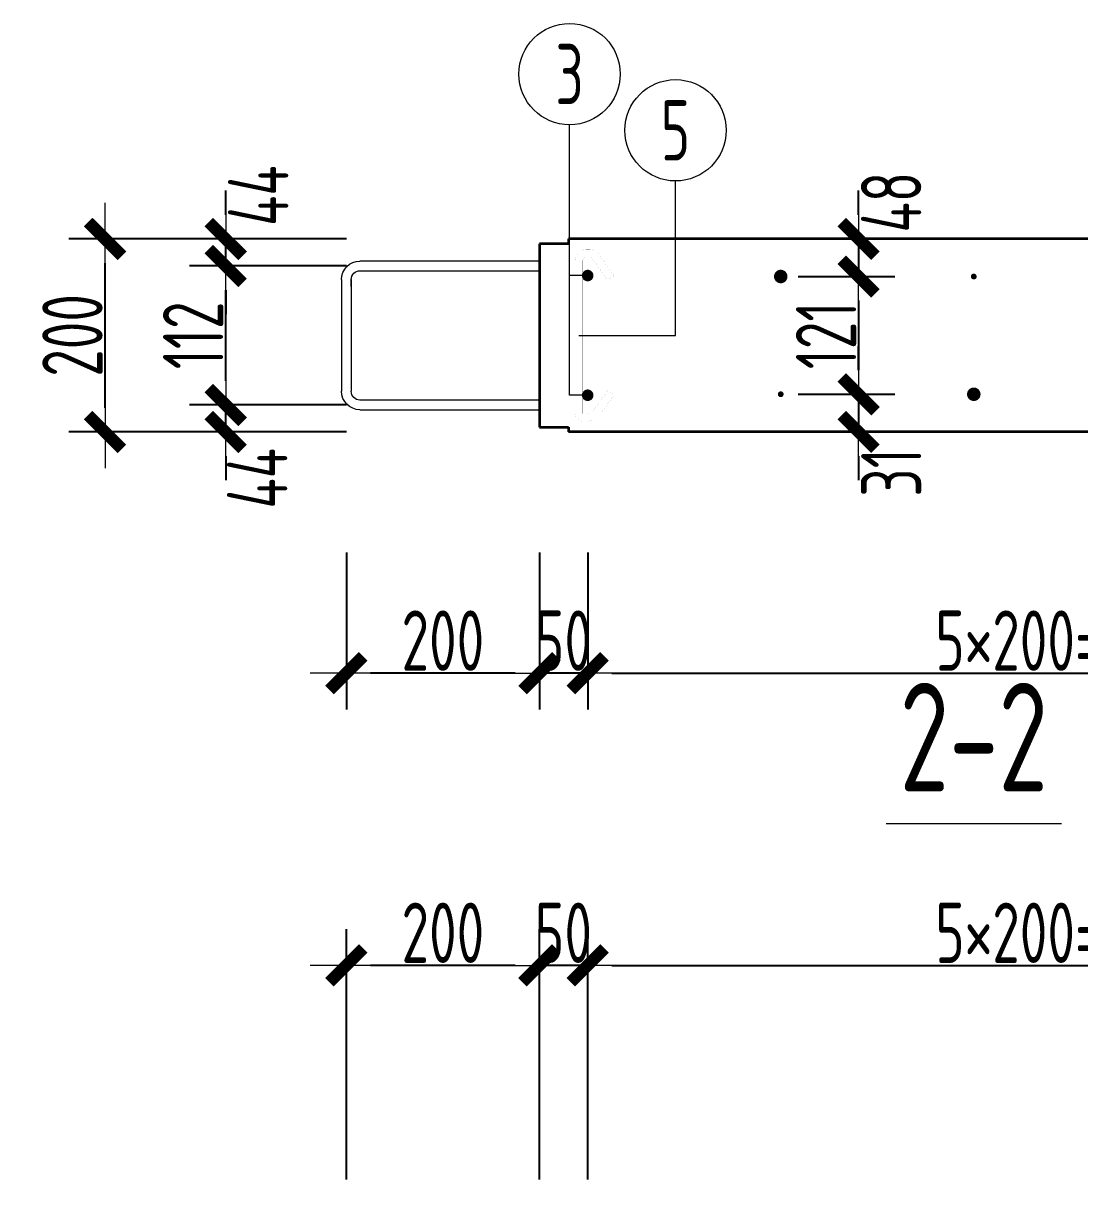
# Model space of a CAD drawing. Extents: x -85320 to 1679916, y -1321939 to 627.
# Drawn here: x 1095599 to 1099976, y -1087332 to -1082478 of the extents above; entities that cross this region are included whole.
import ezdxf
from ezdxf.enums import TextEntityAlignment as Align

# ---------------------------------------------------------------- set-up
doc = ezdxf.new("R2010")
doc.units = 0
doc.header["$LTSCALE"] = 1000
for name, color, linetype, lineweight in [('直线', 7, 'Continuous', 18), ('预制墙图名', 7, 'Continuous', 18), ('预制墙墙身水平筋', 130, 'Continuous', 18), ('预制墙墙身纵向受力筋', 1, 'Continuous', 18), ('预制墙墙身纵向非受力筋', 94, 'Continuous', 18), ('预制墙墙身附加筋', 94, 'Continuous', 18), ('预制墙拉筋', 130, 'Continuous', 18), ('预制墙详图标注', 3, 'Continuous', 18), ('预制墙详图轮廓', 3, 'Continuous', 35)]:
    doc.layers.add(name, color=color, linetype=linetype, lineweight=lineweight)
doc.styles.add('样式 1', font='yjkeng.shx', dxfattribs={"width": 0.7, "bigfont": 'yjkchn.shx'})
doc.styles.add('样式 2', font='yjkeng.shx', dxfattribs={"width": 0.7, "bigfont": 'yjkchn.shx'})
doc.dimstyles.new('盈建科结构', dxfattribs={"dimscale": 100, "dimtxt": 2.5, "dimasz": 1, "dimexe": 1.5, "dimexo": 0.625, "dimgap": 0.1, "dimtad": 1, "dimdec": 0, "dimrnd": 1, "dimzin": 0, "dimdsep": 46, "dimtxsty": '样式 1', "dimblk": '_yjkbk', "dimblk1": 'ARCHTICK', "dimblk2": 'ARCHTICK', "dimcen": 0.09, "dimadec": 0, "dimazin": 0, "dimtfac": 1, "dimtdec": 4, "dimtix": 1, "dimtmove": 2, "dimatfit": 3, "dimfxl": 1, "dimtolj": 1, "dimtzin": 0, "dimarcsym": 0})

# ---------------------------------------------------------------- blocks, each defined once
blk = doc.blocks.new('_yjkbk')
blk.add_line((-1, 0), (1.5, 0))
blk.add_lwpolyline([(-0.7, -0.7, 0.5, 0.5, 0), (0.7, 0.7, 0.5, 0.5, 0)], format="xyseb")
blk = doc.blocks.new('*D3432')
at = {"layer": 'Defpoints', "color": 0, "transparency": 16777216}
for p in [(1101937.3, -1086381.7), (1097937.3, -1087331.7), (1101937.3, -1087331.7)]:
    blk.add_point(p, dxfattribs=at)
at = {"layer": '预制墙详图标注', "color": 0, "lineweight": -2, "transparency": 16777216}
for p, q in [((1097937.3, -1087269.2), (1097937.3, -1086231.7)), ((1101937.3, -1087269.2), (1101937.3, -1086231.7)), ((1098037.3, -1086381.7), (1101837.3, -1086381.7))]:
    blk.add_line(p, q, dxfattribs=at)
at = {"layer": '预制墙详图标注', "color": 0, "lineweight": -2, "transparency": 16777216, "xscale": 100, "yscale": 100, "zscale": 100, "rotation": 180}
blk.add_blockref('_yjkbk', (1097937.3, -1086381.7), dxfattribs=at)
at = {"layer": '预制墙详图标注', "color": 0, "lineweight": -2, "transparency": 16777216, "xscale": 100, "yscale": 100, "zscale": 100}
blk.add_blockref('_yjkbk', (1101937.3, -1086381.7), dxfattribs=at)
at = {"layer": '预制墙详图标注', "color": 0, "transparency": 16777216, "insert": (1099937.3, -1086371.7), "char_height": 250, "attachment_point": 8, "style": '样式 1'}
blk.add_mtext('\\A1;5×200=1000', dxfattribs=at)
blk = doc.blocks.new('_ArchTick')
at = {"color": 0, "linetype": 'ByBlock', "const_width": 0.4}
blk.add_lwpolyline([(-0.5, -0.5), (0.5, 0.5)], dxfattribs=at)
blk = doc.blocks.new('*D3433')
at = {"layer": 'Defpoints', "color": 0, "transparency": 16777216}
for p in [(1097737.3, -1086381.7), (1097737.3, -1087331.7), (1097937.3, -1087331.7)]:
    blk.add_point(p, dxfattribs=at)
at = {"layer": '预制墙详图标注', "color": 0, "lineweight": -2, "transparency": 16777216}
for p, q in [((1097737.3, -1087269.2), (1097737.3, -1086231.7)), ((1097937.3, -1087269.2), (1097937.3, -1086231.7)), ((1097637.3, -1086381.7), (1097537.3, -1086381.7)), ((1097937.3, -1086381.7), (1097737.3, -1086381.7)), ((1098037.3, -1086381.7), (1098137.3, -1086381.7))]:
    blk.add_line(p, q, dxfattribs=at)
at = {"layer": '预制墙详图标注', "color": 0, "lineweight": -2, "transparency": 16777216, "xscale": 100, "yscale": 100, "zscale": 100}
blk.add_blockref('_yjkbk', (1097737.3, -1086381.7), dxfattribs=at)
at = {"layer": '预制墙详图标注', "color": 0, "lineweight": -2, "transparency": 16777216, "xscale": 100, "yscale": 100, "zscale": 100, "rotation": 180}
blk.add_blockref('_yjkbk', (1097937.3, -1086381.7), dxfattribs=at)
at = {"layer": '预制墙详图标注', "color": 0, "transparency": 16777216, "insert": (1097837.3, -1086371.7), "char_height": 250, "attachment_point": 8, "style": '样式 1'}
blk.add_mtext('\\A1;50', dxfattribs=at)
blk = doc.blocks.new('*D3434')
at = {"layer": 'Defpoints', "color": 0, "transparency": 16777216}
for p in [(1096937.3, -1086381.7), (1096937.3, -1087331.7), (1097737.3, -1087331.7)]:
    blk.add_point(p, dxfattribs=at)
at = {"layer": '预制墙详图标注', "color": 0, "lineweight": -2, "transparency": 16777216}
for p, q in [((1096937.3, -1087269.2), (1096937.3, -1086231.7)), ((1097737.3, -1087269.2), (1097737.3, -1086231.7)), ((1097637.3, -1086381.7), (1097037.3, -1086381.7))]:
    blk.add_line(p, q, dxfattribs=at)
at = {"layer": '预制墙详图标注', "color": 0, "lineweight": -2, "transparency": 16777216, "xscale": 100, "yscale": 100, "zscale": 100, "rotation": 180}
blk.add_blockref('_yjkbk', (1096937.3, -1086381.7), dxfattribs=at)
at = {"layer": '预制墙详图标注', "color": 0, "lineweight": -2, "transparency": 16777216, "xscale": 100, "yscale": 100, "zscale": 100}
blk.add_blockref('_yjkbk', (1097737.3, -1086381.7), dxfattribs=at)
at = {"layer": '预制墙详图标注', "color": 0, "transparency": 16777216, "insert": (1097337.3, -1086371.7), "char_height": 250, "attachment_point": 8, "style": '样式 1'}
blk.add_mtext('\\A1;200', dxfattribs=at)
blk = doc.blocks.new('*D3444')
at = {"layer": 'Defpoints', "color": 0, "transparency": 16777216}
for p in [(1097937.3, -1084670.7), (1101937.3, -1084670.7), (1101937.3, -1085170.7)]:
    blk.add_point(p, dxfattribs=at)
at = {"layer": '预制墙详图标注', "color": 0, "lineweight": -2, "transparency": 16777216}
for p, q in [((1097937.3, -1084733.2), (1097937.3, -1085320.7)), ((1101937.3, -1084733.2), (1101937.3, -1085320.7)), ((1098037.3, -1085170.7), (1101837.3, -1085170.7))]:
    blk.add_line(p, q, dxfattribs=at)
at = {"layer": '预制墙详图标注', "color": 0, "lineweight": -2, "transparency": 16777216, "xscale": 100, "yscale": 100, "zscale": 100, "rotation": 180}
blk.add_blockref('_yjkbk', (1097937.3, -1085170.7), dxfattribs=at)
at = {"layer": '预制墙详图标注', "color": 0, "lineweight": -2, "transparency": 16777216, "xscale": 100, "yscale": 100, "zscale": 100}
blk.add_blockref('_yjkbk', (1101937.3, -1085170.7), dxfattribs=at)
at = {"layer": '预制墙详图标注', "color": 0, "transparency": 16777216, "insert": (1099937.3, -1085160.7), "char_height": 250, "attachment_point": 8, "style": '样式 1'}
blk.add_mtext('\\A1;5×200=1000', dxfattribs=at)
blk = doc.blocks.new('*D3445')
at = {"layer": 'Defpoints', "color": 0, "transparency": 16777216}
for p in [(1097737.3, -1084670.7), (1097937.3, -1084670.7), (1097737.3, -1085170.7)]:
    blk.add_point(p, dxfattribs=at)
at = {"layer": '预制墙详图标注', "color": 0, "lineweight": -2, "transparency": 16777216}
for p, q in [((1097737.3, -1084670.7), (1097737.3, -1085320.7)), ((1097937.3, -1084670.7), (1097937.3, -1085320.7)), ((1097637.3, -1085170.7), (1097537.3, -1085170.7)), ((1097937.3, -1085170.7), (1097737.3, -1085170.7)), ((1098037.3, -1085170.7), (1098137.3, -1085170.7))]:
    blk.add_line(p, q, dxfattribs=at)
at = {"layer": '预制墙详图标注', "color": 0, "lineweight": -2, "transparency": 16777216, "xscale": 100, "yscale": 100, "zscale": 100}
blk.add_blockref('_yjkbk', (1097737.3, -1085170.7), dxfattribs=at)
at = {"layer": '预制墙详图标注', "color": 0, "lineweight": -2, "transparency": 16777216, "xscale": 100, "yscale": 100, "zscale": 100, "rotation": 180}
blk.add_blockref('_yjkbk', (1097937.3, -1085170.7), dxfattribs=at)
at = {"layer": '预制墙详图标注', "color": 0, "transparency": 16777216, "insert": (1097837.3, -1085160.7), "char_height": 250, "attachment_point": 8, "style": '样式 1'}
blk.add_mtext('\\A1;50', dxfattribs=at)
blk = doc.blocks.new('*D3446')
at = {"layer": 'Defpoints', "color": 0, "transparency": 16777216}
for p in [(1096937.3, -1084670.7), (1097737.3, -1084670.7), (1096937.3, -1085170.7)]:
    blk.add_point(p, dxfattribs=at)
at = {"layer": '预制墙详图标注', "color": 0, "lineweight": -2, "transparency": 16777216}
for p, q in [((1096937.3, -1084670.7), (1096937.3, -1085320.7)), ((1097737.3, -1084670.7), (1097737.3, -1085320.7)), ((1097637.3, -1085170.7), (1097037.3, -1085170.7))]:
    blk.add_line(p, q, dxfattribs=at)
at = {"layer": '预制墙详图标注', "color": 0, "lineweight": -2, "transparency": 16777216, "xscale": 100, "yscale": 100, "zscale": 100, "rotation": 180}
blk.add_blockref('_yjkbk', (1096937.3, -1085170.7), dxfattribs=at)
at = {"layer": '预制墙详图标注', "color": 0, "lineweight": -2, "transparency": 16777216, "xscale": 100, "yscale": 100, "zscale": 100}
blk.add_blockref('_yjkbk', (1097737.3, -1085170.7), dxfattribs=at)
at = {"layer": '预制墙详图标注', "color": 0, "transparency": 16777216, "insert": (1097337.3, -1085160.7), "char_height": 250, "attachment_point": 8, "style": '样式 1'}
blk.add_mtext('\\A1;200', dxfattribs=at)
blk = doc.blocks.new('*D3387')
at = {"layer": 'Defpoints', "color": 0, "transparency": 16777216}
for p in [(1096437.3, -1084058.7), (1096937.3, -1084058.7), (1096937.3, -1084170.7)]:
    blk.add_point(p, dxfattribs=at)
at = {"layer": '预制墙详图标注', "color": 0, "lineweight": -2, "transparency": 16777216}
for p, q in [((1096437.3, -1083958.7), (1096437.3, -1083858.7)), ((1096937.3, -1084058.7), (1096287.3, -1084058.7)), ((1096437.3, -1084170.7), (1096437.3, -1084058.7)), ((1096937.3, -1084170.7), (1096287.3, -1084170.7)), ((1096437.3, -1084270.7), (1096437.3, -1084370.7))]:
    blk.add_line(p, q, dxfattribs=at)
at = {"layer": '预制墙详图标注', "color": 0, "lineweight": -2, "transparency": 16777216, "xscale": 100, "yscale": 100, "zscale": 100}
for p, rotation in [((1096437.3, -1084058.7), 270), ((1096437.3, -1084170.7), 90)]:
    blk.add_blockref('_yjkbk', p, dxfattribs=dict(at, rotation=rotation))
at = {"layer": '预制墙详图标注', "color": 0, "transparency": 16777216, "insert": (1096693.1, -1084363.1), "char_height": 250, "attachment_point": 8, "rotation": 90, "style": '样式 1'}
blk.add_mtext('\\A1;44', dxfattribs=at)
blk = doc.blocks.new('*D3388')
at = {"layer": 'Defpoints', "color": 0, "transparency": 16777216}
for p in [(1096437.3, -1083482.7), (1096937.3, -1083482.7), (1096937.3, -1084058.7)]:
    blk.add_point(p, dxfattribs=at)
at = {"layer": '预制墙详图标注', "color": 0, "lineweight": -2, "transparency": 16777216}
for p, q in [((1096937.3, -1083482.7), (1096287.3, -1083482.7)), ((1096437.3, -1083958.7), (1096437.3, -1083582.7)), ((1096937.3, -1084058.7), (1096287.3, -1084058.7))]:
    blk.add_line(p, q, dxfattribs=at)
at = {"layer": '预制墙详图标注', "color": 0, "lineweight": -2, "transparency": 16777216, "xscale": 100, "yscale": 100, "zscale": 100}
for p, rotation in [((1096437.3, -1083482.7), 90), ((1096437.3, -1084058.7), 270)]:
    blk.add_blockref('_yjkbk', p, dxfattribs=dict(at, rotation=rotation))
at = {"layer": '预制墙详图标注', "color": 0, "transparency": 16777216, "insert": (1096427.3, -1083770.7), "char_height": 250, "attachment_point": 8, "rotation": 90, "style": '样式 1'}
blk.add_mtext('\\A1;112', dxfattribs=at)
blk = doc.blocks.new('*D3389')
at = {"layer": 'Defpoints', "color": 0, "transparency": 16777216}
for p in [(1096437.3, -1083370.7), (1096937.3, -1083370.7), (1096937.3, -1083482.7)]:
    blk.add_point(p, dxfattribs=at)
at = {"layer": '预制墙详图标注', "color": 0, "lineweight": -2, "transparency": 16777216}
for p, q in [((1096437.3, -1083270.7), (1096437.3, -1083170.7)), ((1096937.3, -1083370.7), (1096287.3, -1083370.7)), ((1096437.3, -1083482.7), (1096437.3, -1083370.7)), ((1096937.3, -1083482.7), (1096287.3, -1083482.7)), ((1096437.3, -1083582.7), (1096437.3, -1083682.7))]:
    blk.add_line(p, q, dxfattribs=at)
at = {"layer": '预制墙详图标注', "color": 0, "lineweight": -2, "transparency": 16777216, "xscale": 100, "yscale": 100, "zscale": 100}
for p, rotation in [((1096437.3, -1083370.7), 270), ((1096437.3, -1083482.7), 90)]:
    blk.add_blockref('_yjkbk', p, dxfattribs=dict(at, rotation=rotation))
at = {"layer": '预制墙详图标注', "color": 0, "transparency": 16777216, "insert": (1096697.3, -1083191.7), "char_height": 250, "attachment_point": 8, "rotation": 90, "style": '样式 1'}
blk.add_mtext('\\A1;44', dxfattribs=at)
blk = doc.blocks.new('*D3390')
at = {"layer": 'Defpoints', "color": 0, "transparency": 16777216}
for p in [(1095937.3, -1083370.7), (1096437.3, -1083370.7), (1096437.3, -1084170.7)]:
    blk.add_point(p, dxfattribs=at)
at = {"layer": '预制墙详图标注', "color": 0, "lineweight": -2, "transparency": 16777216}
for p, q in [((1096374.8, -1083370.7), (1095787.3, -1083370.7)), ((1095937.3, -1084070.7), (1095937.3, -1083470.7)), ((1096374.8, -1084170.7), (1095787.3, -1084170.7))]:
    blk.add_line(p, q, dxfattribs=at)
at = {"layer": '预制墙详图标注', "color": 0, "lineweight": -2, "transparency": 16777216, "xscale": 100, "yscale": 100, "zscale": 100}
for p, rotation in [((1095937.3, -1083370.7), 90), ((1095937.3, -1084170.7), 270)]:
    blk.add_blockref('_yjkbk', p, dxfattribs=dict(at, rotation=rotation))
at = {"layer": '预制墙详图标注', "color": 0, "transparency": 16777216, "insert": (1095927.3, -1083770.7), "char_height": 250, "attachment_point": 8, "rotation": 90, "style": '样式 1'}
blk.add_mtext('\\A1;200', dxfattribs=at)
blk = doc.blocks.new('*D3408')
at = {"layer": 'Defpoints', "color": 0, "transparency": 16777216}
for p in [(1098810.1, -1084014.7), (1098810.1, -1084170.7), (1099060.1, -1084170.7)]:
    blk.add_point(p, dxfattribs=at)
at = {"layer": '预制墙详图标注', "color": 0, "lineweight": -2, "transparency": 16777216}
for p, q in [((1099060.1, -1083914.7), (1099060.1, -1083814.7)), ((1098810.1, -1084014.7), (1099210.1, -1084014.7)), ((1099060.1, -1084014.7), (1099060.1, -1084170.7)), ((1098810.1, -1084170.7), (1099210.1, -1084170.7)), ((1099060.1, -1084270.7), (1099060.1, -1084370.7))]:
    blk.add_line(p, q, dxfattribs=at)
at = {"layer": '预制墙详图标注', "color": 0, "lineweight": -2, "transparency": 16777216, "xscale": 100, "yscale": 100, "zscale": 100}
for p, rotation in [((1099060.1, -1084014.7), 270), ((1099060.1, -1084170.7), 90)]:
    blk.add_blockref('_yjkbk', p, dxfattribs=dict(at, rotation=rotation))
at = {"layer": '预制墙详图标注', "color": 0, "transparency": 16777216, "insert": (1099320.1, -1084338.6), "char_height": 250, "attachment_point": 8, "rotation": 90, "style": '样式 1'}
blk.add_mtext('\\A1;31', dxfattribs=at)
blk = doc.blocks.new('*D3409')
at = {"layer": 'Defpoints', "color": 0, "transparency": 16777216}
for p in [(1098810.1, -1083526.7), (1098810.1, -1084014.7), (1099060.1, -1084014.7)]:
    blk.add_point(p, dxfattribs=at)
at = {"layer": '预制墙详图标注', "color": 0, "lineweight": -2, "transparency": 16777216}
for p, q in [((1098810.1, -1083526.7), (1099210.1, -1083526.7)), ((1099060.1, -1083626.7), (1099060.1, -1083914.7)), ((1098810.1, -1084014.7), (1099210.1, -1084014.7))]:
    blk.add_line(p, q, dxfattribs=at)
at = {"layer": '预制墙详图标注', "color": 0, "lineweight": -2, "transparency": 16777216, "xscale": 100, "yscale": 100, "zscale": 100}
for p, rotation in [((1099060.1, -1083526.7), 90), ((1099060.1, -1084014.7), 270)]:
    blk.add_blockref('_yjkbk', p, dxfattribs=dict(at, rotation=rotation))
at = {"layer": '预制墙详图标注', "color": 0, "transparency": 16777216, "insert": (1099050.1, -1083770.7), "char_height": 250, "attachment_point": 8, "rotation": 90, "style": '样式 1'}
blk.add_mtext('\\A1;121', dxfattribs=at)
blk = doc.blocks.new('*D3410')
at = {"layer": 'Defpoints', "color": 0, "transparency": 16777216}
for p in [(1098810.1, -1083370.7), (1098810.1, -1083526.7), (1099060.1, -1083526.7)]:
    blk.add_point(p, dxfattribs=at)
at = {"layer": '预制墙详图标注', "color": 0, "lineweight": -2, "transparency": 16777216}
for p, q in [((1099060.1, -1083270.7), (1099060.1, -1083170.7)), ((1098810.1, -1083370.7), (1099210.1, -1083370.7)), ((1099060.1, -1083370.7), (1099060.1, -1083526.7)), ((1098810.1, -1083526.7), (1099210.1, -1083526.7)), ((1099060.1, -1083626.7), (1099060.1, -1083726.7))]:
    blk.add_line(p, q, dxfattribs=at)
at = {"layer": '预制墙详图标注', "color": 0, "lineweight": -2, "transparency": 16777216, "xscale": 100, "yscale": 100, "zscale": 100}
for p, rotation in [((1099060.1, -1083370.7), 270), ((1099060.1, -1083526.7), 90)]:
    blk.add_blockref('_yjkbk', p, dxfattribs=dict(at, rotation=rotation))
at = {"layer": '预制墙详图标注', "color": 0, "transparency": 16777216, "insert": (1099320.1, -1083218.5), "char_height": 250, "attachment_point": 8, "rotation": 90, "style": '样式 1'}
blk.add_mtext('\\A1;48', dxfattribs=at)
blk = doc.blocks.new('闭口右')
at = {"layer": '预制墙墙身水平筋', "lineweight": 18}
for p, q in [((1039314.4, -832442.8), (1040057.8, -832442.8)), ((1039314.4, -832442.8), (1040057.8, -832442.8)), ((1039314.4, -832442.8), (1040057.8, -832442.8)), ((1039314.4, -832442.8), (1040057.8, -832442.8)), ((1039314.4, -832442.8), (1040057.8, -832442.8)), ((1039314.4, -832442.8), (1040057.8, -832442.8)), ((1039314.4, -832442.8), (1040057.8, -832442.8)), ((1039314.4, -832442.8), (1040057.8, -832442.8)), ((1039314.4, -832442.8), (1040057.8, -832442.8)), ((1039314.4, -832442.8), (1040057.8, -832442.8)), ((1039314.4, -832442.8), (1040057.8, -832442.8)), ((1039314.4, -832442.8), (1040057.8, -832442.8)), ((1039314.4, -832442.8), (1040057.8, -832442.8)), ((1039314.4, -832442.8), (1040057.8, -832442.8)), ((1039314.4, -832442.8), (1040057.8, -832442.8)), ((1040057.8, -832482.8), (1039314.4, -832482.8)), ((1040057.8, -832482.8), (1039314.4, -832482.8)), ((1040057.8, -832482.8), (1039314.4, -832482.8)), ((1040057.8, -832482.8), (1039314.4, -832482.8)), ((1040057.8, -832482.8), (1039314.4, -832482.8)), ((1040057.8, -832482.8), (1039314.4, -832482.8)), ((1040057.8, -832482.8), (1039314.4, -832482.8)), ((1040057.8, -832482.8), (1039314.4, -832482.8)), ((1040057.8, -832482.8), (1039314.4, -832482.8)), ((1040057.8, -832482.8), (1039314.4, -832482.8)), ((1040057.8, -832482.8), (1039314.4, -832482.8)), ((1040057.8, -832482.8), (1039314.4, -832482.8)), ((1040057.8, -832482.8), (1039314.4, -832482.8)), ((1040057.8, -832482.8), (1039314.4, -832482.8)), ((1040057.8, -832482.8), (1039314.4, -832482.8)), ((1040094.4, -832547.7), (1040094.4, -832519.4)), ((1040094.4, -832547.7), (1040094.4, -832519.4)), ((1040094.4, -832547.7), (1040094.4, -832519.4)), ((1040094.4, -832547.7), (1040094.4, -832519.4)), ((1040094.4, -832547.7), (1040094.4, -832519.4)), ((1040094.4, -832547.7), (1040094.4, -832519.4)), ((1040094.4, -832547.7), (1040094.4, -832519.4)), ((1040094.4, -832547.7), (1040094.4, -832519.4)), ((1040094.4, -832547.7), (1040094.4, -832519.4)), ((1040094.4, -832547.7), (1040094.4, -832519.4)), ((1040094.4, -832547.7), (1040094.4, -832519.4)), ((1040094.4, -832547.7), (1040094.4, -832519.4)), ((1040094.4, -832547.7), (1040094.4, -832519.4)), ((1040094.4, -832547.7), (1040094.4, -832519.4)), ((1040094.4, -832547.7), (1040094.4, -832519.4)), ((1040134.4, -832519.4), (1040134.4, -832547.7)), ((1040134.4, -832519.4), (1040134.4, -832547.7)), ((1040134.4, -832519.4), (1040134.4, -832547.7)), ((1040134.4, -832519.4), (1040134.4, -832547.7)), ((1040134.4, -832519.4), (1040134.4, -832547.7)), ((1040134.4, -832519.4), (1040134.4, -832547.7)), ((1040134.4, -832519.4), (1040134.4, -832547.7)), ((1040134.4, -832519.4), (1040134.4, -832547.7)), ((1040134.4, -832519.4), (1040134.4, -832547.7)), ((1040134.4, -832519.4), (1040134.4, -832547.7)), ((1040134.4, -832519.4), (1040134.4, -832547.7)), ((1040134.4, -832519.4), (1040134.4, -832547.7)), ((1040134.4, -832519.4), (1040134.4, -832547.7)), ((1040134.4, -832519.4), (1040134.4, -832547.7)), ((1040134.4, -832519.4), (1040134.4, -832547.7)), ((1039314.4, -833018.8), (1040057.8, -833018.8)), ((1039314.4, -833018.8), (1040057.8, -833018.8)), ((1039314.4, -833018.8), (1040057.8, -833018.8)), ((1039314.4, -833018.8), (1040057.8, -833018.8)), ((1039314.4, -833018.8), (1040057.8, -833018.8)), ((1039314.4, -833018.8), (1040057.8, -833018.8)), ((1039314.4, -833018.8), (1040057.8, -833018.8)), ((1039314.4, -833018.8), (1040057.8, -833018.8)), ((1039314.4, -833018.8), (1040057.8, -833018.8)), ((1039314.4, -833018.8), (1040057.8, -833018.8)), ((1039314.4, -833018.8), (1040057.8, -833018.8)), ((1039314.4, -833018.8), (1040057.8, -833018.8)), ((1039314.4, -833018.8), (1040057.8, -833018.8)), ((1039314.4, -833018.8), (1040057.8, -833018.8)), ((1039314.4, -833018.8), (1040057.8, -833018.8)), ((1040057.8, -833058.8), (1039314.4, -833058.8))]:
    blk.add_line(p, q, dxfattribs=at)
at = {"layer": '预制墙墙身水平筋', "color": 4}
for p, q in [((1040094.4, -832519.4), (1040094.4, -832982.3)), ((1040134.4, -832519.4), (1040134.4, -832982.3))]:
    blk.add_line(p, q, dxfattribs=at)
at = {"layer": '预制墙墙身水平筋', "lineweight": 18}
for centre, radius, start, end in [((1040057.8, -832519.4), 76.6, 360, 90), ((1040057.8, -832519.4), 76.6, 360, 90), ((1040057.8, -832519.4), 76.6, 360, 90), ((1040057.8, -832519.4), 76.6, 360, 90), ((1040057.8, -832519.4), 76.6, 360, 90), ((1040057.8, -832519.4), 76.6, 360, 90), ((1040057.8, -832519.4), 76.6, 360, 90), ((1040057.8, -832519.4), 76.6, 360, 90), ((1040057.8, -832519.4), 76.6, 360, 90), ((1040057.8, -832519.4), 76.6, 360, 90), ((1040057.8, -832519.4), 76.6, 360, 90), ((1040057.8, -832519.4), 76.6, 360, 90), ((1040057.8, -832519.4), 76.6, 360, 90), ((1040057.8, -832519.4), 76.6, 360, 90), ((1040057.8, -832519.4), 36.6, 360, 90), ((1040057.8, -832519.4), 36.6, 360, 90), ((1040057.8, -832519.4), 36.6, 360, 90), ((1040057.8, -832519.4), 36.6, 360, 90), ((1040057.8, -832519.4), 36.6, 360, 90), ((1040057.8, -832519.4), 36.6, 360, 90), ((1040057.8, -832519.4), 36.6, 360, 90), ((1040057.8, -832519.4), 36.6, 360, 90), ((1040057.8, -832519.4), 36.6, 360, 90), ((1040057.8, -832519.4), 36.6, 360, 90), ((1040057.8, -832519.4), 36.6, 360, 90), ((1040057.8, -832519.4), 36.6, 360, 90), ((1040057.8, -832519.4), 36.6, 360, 90), ((1040057.8, -832519.4), 36.6, 360, 90), ((1040057.8, -832982.3), 36.6, 270, 0), ((1040057.8, -832982.3), 76.6, 270, 0), ((1040057.8, -832982.3), 36.6, 270, 0), ((1040057.8, -832982.3), 76.6, 270, 0), ((1040057.8, -832982.3), 36.6, 270, 0), ((1040057.8, -832982.3), 76.6, 270, 0), ((1040057.8, -832982.3), 36.6, 270, 0), ((1040057.8, -832982.3), 76.6, 270, 0), ((1040057.8, -832982.3), 36.6, 270, 0), ((1040057.8, -832982.3), 76.6, 270, 0), ((1040057.8, -832982.3), 36.6, 270, 0), ((1040057.8, -832982.3), 76.6, 270, 0), ((1040057.8, -832982.3), 36.6, 270, 0), ((1040057.8, -832982.3), 76.6, 270, 0), ((1040057.8, -832982.3), 36.6, 270, 0), ((1040057.8, -832982.3), 76.6, 270, 0), ((1040057.8, -832982.3), 36.6, 270, 0), ((1040057.8, -832982.3), 76.6, 270, 0), ((1040057.8, -832982.3), 36.6, 270, 0), ((1040057.8, -832982.3), 76.6, 270, 0), ((1040057.8, -832982.3), 36.6, 270, 0), ((1040057.8, -832982.3), 76.6, 270, 0), ((1040057.8, -832982.3), 36.6, 270, 0), ((1040057.8, -832982.3), 76.6, 270, 0), ((1040057.8, -832982.3), 36.6, 270, 0), ((1040057.8, -832982.3), 76.6, 270, 0), ((1040057.8, -832982.3), 36.6, 270, 0), ((1040057.8, -832982.3), 76.6, 270, 0)]:
    blk.add_arc(centre, radius, start, end, dxfattribs=at)

msp = doc.modelspace()

# ---------------------------------------------------------------- linework, layer by layer
at = {"layer": '直线', "lineweight": 18}
msp.add_line((1097937.303, -1083522.706), (1097862.303, -1083522.706), dxfattribs=at)
for points in [[(1097937.303, -1084018.706), (1097862.303, -1084018.706), (1097862.303, -1082897.706)], [(1097901.303, -1083770.706), (1098301.303, -1083770.706), (1098301.303, -1083130.706)]]:
    msp.add_lwpolyline(points, dxfattribs=at)
for centre in [(1097862.303, -1082687.706), (1098301.303, -1082920.706)]:
    msp.add_circle(centre, 210, dxfattribs=at)
at = {"layer": '预制墙图名', "lineweight": 18}
msp.add_line((1099900.765, -1085795.706), (1099173.842, -1085795.706), dxfattribs=at)
at = {"layer": '预制墙墙身水平筋', "lineweight": 18, "const_width": 0.18}
for points in [[(1102137.303, -1083462.706), (1097737.303, -1083462.706)], [(1102137.303, -1083462.706), (1097737.303, -1083462.706)], [(1102137.303, -1083462.706), (1097737.303, -1083462.706)], [(1102137.303, -1083462.706), (1097737.303, -1083462.706)], [(1102137.303, -1083462.706), (1097737.303, -1083462.706)], [(1102137.303, -1083462.706), (1097737.303, -1083462.706)], [(1102137.303, -1083462.706), (1097737.303, -1083462.706)], [(1102137.303, -1083462.706), (1097737.303, -1083462.706)], [(1102137.303, -1083462.706), (1097737.303, -1083462.706)], [(1102137.303, -1083462.706), (1097737.303, -1083462.706)], [(1102137.303, -1083462.706), (1097737.303, -1083462.706)], [(1102137.303, -1083462.706), (1097737.303, -1083462.706)], [(1102137.303, -1083462.706), (1097737.303, -1083462.706)], [(1102137.303, -1083462.706), (1097737.303, -1083462.706)], [(1102137.303, -1083462.706), (1097737.303, -1083462.706)], [(1097737.303, -1083502.706), (1102137.303, -1083502.706)], [(1097737.303, -1083502.706), (1102137.303, -1083502.706)], [(1097737.303, -1083502.706), (1102137.303, -1083502.706)], [(1097737.303, -1083502.706), (1102137.303, -1083502.706)], [(1097737.303, -1083502.706), (1102137.303, -1083502.706)], [(1097737.303, -1083502.706), (1102137.303, -1083502.706)], [(1097737.303, -1083502.706), (1102137.303, -1083502.706)], [(1097737.303, -1083502.706), (1102137.303, -1083502.706)], [(1097737.303, -1083502.706), (1102137.303, -1083502.706)], [(1097737.303, -1083502.706), (1102137.303, -1083502.706)], [(1097737.303, -1083502.706), (1102137.303, -1083502.706)], [(1097737.303, -1083502.706), (1102137.303, -1083502.706)], [(1097737.303, -1083502.706), (1102137.303, -1083502.706)], [(1097737.303, -1083502.706), (1102137.303, -1083502.706)], [(1097737.303, -1083502.706), (1102137.303, -1083502.706)], [(1102137.303, -1084038.706), (1097737.303, -1084038.706)], [(1102137.303, -1084038.706), (1097737.303, -1084038.706)], [(1102137.303, -1084038.706), (1097737.303, -1084038.706)], [(1102137.303, -1084038.706), (1097737.303, -1084038.706)], [(1102137.303, -1084038.706), (1097737.303, -1084038.706)], [(1102137.303, -1084038.706), (1097737.303, -1084038.706)], [(1102137.303, -1084038.706), (1097737.303, -1084038.706)], [(1102137.303, -1084038.706), (1097737.303, -1084038.706)], [(1102137.303, -1084038.706), (1097737.303, -1084038.706)], [(1102137.303, -1084038.706), (1097737.303, -1084038.706)], [(1102137.303, -1084038.706), (1097737.303, -1084038.706)], [(1102137.303, -1084038.706), (1097737.303, -1084038.706)], [(1102137.303, -1084038.706), (1097737.303, -1084038.706)], [(1102137.303, -1084038.706), (1097737.303, -1084038.706)], [(1102137.303, -1084038.706), (1097737.303, -1084038.706)], [(1097737.303, -1084078.706), (1102137.303, -1084078.706)], [(1097737.303, -1084078.706), (1102137.303, -1084078.706)], [(1097737.303, -1084078.706), (1102137.303, -1084078.706)], [(1097737.303, -1084078.706), (1102137.303, -1084078.706)], [(1097737.303, -1084078.706), (1102137.303, -1084078.706)], [(1097737.303, -1084078.706), (1102137.303, -1084078.706)], [(1097737.303, -1084078.706), (1102137.303, -1084078.706)], [(1097737.303, -1084078.706), (1102137.303, -1084078.706)], [(1097737.303, -1084078.706), (1102137.303, -1084078.706)], [(1097737.303, -1084078.706), (1102137.303, -1084078.706)], [(1097737.303, -1084078.706), (1102137.303, -1084078.706)], [(1097737.303, -1084078.706), (1102137.303, -1084078.706)], [(1097737.303, -1084078.706), (1102137.303, -1084078.706)], [(1097737.303, -1084078.706), (1102137.303, -1084078.706)], [(1097737.303, -1084078.706), (1102137.303, -1084078.706)]]:
    msp.add_lwpolyline(points, dxfattribs=at)
at = {"layer": '预制墙墙身纵向受力筋', "lineweight": 18, "const_width": 28}
for points in [[(1098723.303, -1083526.706, -1), (1098751.303, -1083526.706, -1)], [(1099523.303, -1084014.706, -1), (1099551.303, -1084014.706, -1)]]:
    msp.add_lwpolyline(points, format="xyb", close=True, dxfattribs=at)
at = {"layer": '预制墙墙身纵向非受力筋', "lineweight": 18, "const_width": 12}
for points in [[(1099531.303, -1083526.706, -1), (1099543.303, -1083526.706, -1)], [(1098731.303, -1084014.706, -1), (1098743.303, -1084014.706, -1)]]:
    msp.add_lwpolyline(points, format="xyb", close=True, dxfattribs=at)
at = {"layer": '预制墙墙身附加筋', "lineweight": 18, "const_width": 24}
for points in [[(1097925.303, -1083522.706, -1), (1097949.303, -1083522.706, -1)], [(1097925.303, -1084018.706, -1), (1097949.303, -1084018.706, -1)]]:
    msp.add_lwpolyline(points, format="xyb", close=True, dxfattribs=at)
at = {"layer": '预制墙拉筋', "lineweight": 18, "const_width": 0.18}
msp.add_lwpolyline([(1098020.673, -1083999.064), (1097965.56, -1084076.976, -0.24342753), (1097931.301, -1084094.706), (1097916.302, -1084094.706), (1097916.302, -1084096.708, -0.41421357), (1097915.301, -1084095.707), (1097917.303, -1084095.707), (1097917.303, -1083460.703, -0.41421357), (1097931.301, -1083446.706), (1097946.3, -1083446.706, -0.24342753), (1097956.898, -1083452.191), (1098020.673, -1083542.347), (1098046.798, -1083523.867), (1097983.022, -1083433.711, 0.24342753), (1097946.3, -1083414.706), (1097931.301, -1083414.706, 0.41421357), (1097885.303, -1083460.703), (1097885.303, -1084095.707, 0.41421357), (1097916.302, -1084126.706), (1097931.301, -1084126.706, 0.24342753), (1097991.684, -1084095.456), (1098046.798, -1084017.544)], format="xyb", close=True, dxfattribs=at)
msp.add_lwpolyline([(1098020.673, -1083999.064), (1097965.56, -1084076.976, -0.24342753), (1097931.301, -1084094.706), (1097916.302, -1084094.706), (1097916.302, -1084096.708, -0.41421357), (1097915.301, -1084095.707), (1097917.303, -1084095.707), (1097917.303, -1083460.703, -0.41421357), (1097931.301, -1083446.706), (1097946.3, -1083446.706, -0.24342753), (1097956.898, -1083452.191), (1098020.673, -1083542.347), (1098046.798, -1083523.867), (1097983.022, -1083433.711, 0.24342753), (1097946.3, -1083414.706), (1097931.301, -1083414.706, 0.41421357), (1097885.303, -1083460.703), (1097885.303, -1084095.707, 0.41421357), (1097916.302, -1084126.706), (1097931.301, -1084126.706, 0.24342753), (1097991.684, -1084095.456), (1098046.798, -1084017.544)], format="xyb", close=True, dxfattribs=at)
msp.add_lwpolyline([(1098020.673, -1083999.064), (1097965.56, -1084076.976, -0.24342753), (1097931.301, -1084094.706), (1097916.302, -1084094.706), (1097916.302, -1084096.708, -0.41421357), (1097915.301, -1084095.707), (1097917.303, -1084095.707), (1097917.303, -1083460.703, -0.41421357), (1097931.301, -1083446.706), (1097946.3, -1083446.706, -0.24342753), (1097956.898, -1083452.191), (1098020.673, -1083542.347), (1098046.798, -1083523.867), (1097983.022, -1083433.711, 0.24342753), (1097946.3, -1083414.706), (1097931.301, -1083414.706, 0.41421357), (1097885.303, -1083460.703), (1097885.303, -1084095.707, 0.41421357), (1097916.302, -1084126.706), (1097931.301, -1084126.706, 0.24342753), (1097991.684, -1084095.456), (1098046.798, -1084017.544)], format="xyb", close=True, dxfattribs=at)
msp.add_lwpolyline([(1098020.673, -1083999.064), (1097965.56, -1084076.976, -0.24342753), (1097931.301, -1084094.706), (1097916.302, -1084094.706), (1097916.302, -1084096.708, -0.41421357), (1097915.301, -1084095.707), (1097917.303, -1084095.707), (1097917.303, -1083460.703, -0.41421357), (1097931.301, -1083446.706), (1097946.3, -1083446.706, -0.24342753), (1097956.898, -1083452.191), (1098020.673, -1083542.347), (1098046.798, -1083523.867), (1097983.022, -1083433.711, 0.24342753), (1097946.3, -1083414.706), (1097931.301, -1083414.706, 0.41421357), (1097885.303, -1083460.703), (1097885.303, -1084095.707, 0.41421357), (1097916.302, -1084126.706), (1097931.301, -1084126.706, 0.24342753), (1097991.684, -1084095.456), (1098046.798, -1084017.544)], format="xyb", close=True, dxfattribs=at)
msp.add_lwpolyline([(1098020.673, -1083999.064), (1097965.56, -1084076.976, -0.24342753), (1097931.301, -1084094.706), (1097916.302, -1084094.706), (1097916.302, -1084096.708, -0.41421357), (1097915.301, -1084095.707), (1097917.303, -1084095.707), (1097917.303, -1083460.703, -0.41421357), (1097931.301, -1083446.706), (1097946.3, -1083446.706, -0.24342753), (1097956.898, -1083452.191), (1098020.673, -1083542.347), (1098046.798, -1083523.867), (1097983.022, -1083433.711, 0.24342753), (1097946.3, -1083414.706), (1097931.301, -1083414.706, 0.41421357), (1097885.303, -1083460.703), (1097885.303, -1084095.707, 0.41421357), (1097916.302, -1084126.706), (1097931.301, -1084126.706, 0.24342753), (1097991.684, -1084095.456), (1098046.798, -1084017.544)], format="xyb", close=True, dxfattribs=at)
msp.add_lwpolyline([(1098020.673, -1083999.064), (1097965.56, -1084076.976, -0.24342753), (1097931.301, -1084094.706), (1097916.302, -1084094.706), (1097916.302, -1084096.708, -0.41421357), (1097915.301, -1084095.707), (1097917.303, -1084095.707), (1097917.303, -1083460.703, -0.41421357), (1097931.301, -1083446.706), (1097946.3, -1083446.706, -0.24342753), (1097956.898, -1083452.191), (1098020.673, -1083542.347), (1098046.798, -1083523.867), (1097983.022, -1083433.711, 0.24342753), (1097946.3, -1083414.706), (1097931.301, -1083414.706, 0.41421357), (1097885.303, -1083460.703), (1097885.303, -1084095.707, 0.41421357), (1097916.302, -1084126.706), (1097931.301, -1084126.706, 0.24342753), (1097991.684, -1084095.456), (1098046.798, -1084017.544)], format="xyb", close=True, dxfattribs=at)
msp.add_lwpolyline([(1098020.673, -1083999.064), (1097965.56, -1084076.976, -0.24342753), (1097931.301, -1084094.706), (1097916.302, -1084094.706), (1097916.302, -1084096.708, -0.41421357), (1097915.301, -1084095.707), (1097917.303, -1084095.707), (1097917.303, -1083460.703, -0.41421357), (1097931.301, -1083446.706), (1097946.3, -1083446.706, -0.24342753), (1097956.898, -1083452.191), (1098020.673, -1083542.347), (1098046.798, -1083523.867), (1097983.022, -1083433.711, 0.24342753), (1097946.3, -1083414.706), (1097931.301, -1083414.706, 0.41421357), (1097885.303, -1083460.703), (1097885.303, -1084095.707, 0.41421357), (1097916.302, -1084126.706), (1097931.301, -1084126.706, 0.24342753), (1097991.684, -1084095.456), (1098046.798, -1084017.544)], format="xyb", close=True, dxfattribs=at)
msp.add_lwpolyline([(1098020.673, -1083999.064), (1097965.56, -1084076.976, -0.24342753), (1097931.301, -1084094.706), (1097916.302, -1084094.706), (1097916.302, -1084096.708, -0.41421357), (1097915.301, -1084095.707), (1097917.303, -1084095.707), (1097917.303, -1083460.703, -0.41421357), (1097931.301, -1083446.706), (1097946.3, -1083446.706, -0.24342753), (1097956.898, -1083452.191), (1098020.673, -1083542.347), (1098046.798, -1083523.867), (1097983.022, -1083433.711, 0.24342753), (1097946.3, -1083414.706), (1097931.301, -1083414.706, 0.41421357), (1097885.303, -1083460.703), (1097885.303, -1084095.707, 0.41421357), (1097916.302, -1084126.706), (1097931.301, -1084126.706, 0.24342753), (1097991.684, -1084095.456), (1098046.798, -1084017.544)], format="xyb", close=True, dxfattribs=at)
msp.add_lwpolyline([(1098020.673, -1083999.064), (1097965.56, -1084076.976, -0.24342753), (1097931.301, -1084094.706), (1097916.302, -1084094.706), (1097916.302, -1084096.708, -0.41421357), (1097915.301, -1084095.707), (1097917.303, -1084095.707), (1097917.303, -1083460.703, -0.41421357), (1097931.301, -1083446.706), (1097946.3, -1083446.706, -0.24342753), (1097956.898, -1083452.191), (1098020.673, -1083542.347), (1098046.798, -1083523.867), (1097983.022, -1083433.711, 0.24342753), (1097946.3, -1083414.706), (1097931.301, -1083414.706, 0.41421357), (1097885.303, -1083460.703), (1097885.303, -1084095.707, 0.41421357), (1097916.302, -1084126.706), (1097931.301, -1084126.706, 0.24342753), (1097991.684, -1084095.456), (1098046.798, -1084017.544)], format="xyb", close=True, dxfattribs=at)
msp.add_lwpolyline([(1098020.673, -1083999.064), (1097965.56, -1084076.976, -0.24342753), (1097931.301, -1084094.706), (1097916.302, -1084094.706), (1097916.302, -1084096.708, -0.41421357), (1097915.301, -1084095.707), (1097917.303, -1084095.707), (1097917.303, -1083460.703, -0.41421357), (1097931.301, -1083446.706), (1097946.3, -1083446.706, -0.24342753), (1097956.898, -1083452.191), (1098020.673, -1083542.347), (1098046.798, -1083523.867), (1097983.022, -1083433.711, 0.24342753), (1097946.3, -1083414.706), (1097931.301, -1083414.706, 0.41421357), (1097885.303, -1083460.703), (1097885.303, -1084095.707, 0.41421357), (1097916.302, -1084126.706), (1097931.301, -1084126.706, 0.24342753), (1097991.684, -1084095.456), (1098046.798, -1084017.544)], format="xyb", close=True, dxfattribs=at)
msp.add_lwpolyline([(1098020.673, -1083999.064), (1097965.56, -1084076.976, -0.24342753), (1097931.301, -1084094.706), (1097916.302, -1084094.706), (1097916.302, -1084096.708, -0.41421357), (1097915.301, -1084095.707), (1097917.303, -1084095.707), (1097917.303, -1083460.703, -0.41421357), (1097931.301, -1083446.706), (1097946.3, -1083446.706, -0.24342753), (1097956.898, -1083452.191), (1098020.673, -1083542.347), (1098046.798, -1083523.867), (1097983.022, -1083433.711, 0.24342753), (1097946.3, -1083414.706), (1097931.301, -1083414.706, 0.41421357), (1097885.303, -1083460.703), (1097885.303, -1084095.707, 0.41421357), (1097916.302, -1084126.706), (1097931.301, -1084126.706, 0.24342753), (1097991.684, -1084095.456), (1098046.798, -1084017.544)], format="xyb", close=True, dxfattribs=at)
msp.add_lwpolyline([(1098020.673, -1083999.064), (1097965.56, -1084076.976, -0.24342753), (1097931.301, -1084094.706), (1097916.302, -1084094.706), (1097916.302, -1084096.708, -0.41421357), (1097915.301, -1084095.707), (1097917.303, -1084095.707), (1097917.303, -1083460.703, -0.41421357), (1097931.301, -1083446.706), (1097946.3, -1083446.706, -0.24342753), (1097956.898, -1083452.191), (1098020.673, -1083542.347), (1098046.798, -1083523.867), (1097983.022, -1083433.711, 0.24342753), (1097946.3, -1083414.706), (1097931.301, -1083414.706, 0.41421357), (1097885.303, -1083460.703), (1097885.303, -1084095.707, 0.41421357), (1097916.302, -1084126.706), (1097931.301, -1084126.706, 0.24342753), (1097991.684, -1084095.456), (1098046.798, -1084017.544)], format="xyb", close=True, dxfattribs=at)
msp.add_lwpolyline([(1098020.673, -1083999.064), (1097965.56, -1084076.976, -0.24342753), (1097931.301, -1084094.706), (1097916.302, -1084094.706), (1097916.302, -1084096.708, -0.41421357), (1097915.301, -1084095.707), (1097917.303, -1084095.707), (1097917.303, -1083460.703, -0.41421357), (1097931.301, -1083446.706), (1097946.3, -1083446.706, -0.24342753), (1097956.898, -1083452.191), (1098020.673, -1083542.347), (1098046.798, -1083523.867), (1097983.022, -1083433.711, 0.24342753), (1097946.3, -1083414.706), (1097931.301, -1083414.706, 0.41421357), (1097885.303, -1083460.703), (1097885.303, -1084095.707, 0.41421357), (1097916.302, -1084126.706), (1097931.301, -1084126.706, 0.24342753), (1097991.684, -1084095.456), (1098046.798, -1084017.544)], format="xyb", close=True, dxfattribs=at)
msp.add_lwpolyline([(1098020.673, -1083999.064), (1097965.56, -1084076.976, -0.24342753), (1097931.301, -1084094.706), (1097916.302, -1084094.706), (1097916.302, -1084096.708, -0.41421357), (1097915.301, -1084095.707), (1097917.303, -1084095.707), (1097917.303, -1083460.703, -0.41421357), (1097931.301, -1083446.706), (1097946.3, -1083446.706, -0.24342753), (1097956.898, -1083452.191), (1098020.673, -1083542.347), (1098046.798, -1083523.867), (1097983.022, -1083433.711, 0.24342753), (1097946.3, -1083414.706), (1097931.301, -1083414.706, 0.41421357), (1097885.303, -1083460.703), (1097885.303, -1084095.707, 0.41421357), (1097916.302, -1084126.706), (1097931.301, -1084126.706, 0.24342753), (1097991.684, -1084095.456), (1098046.798, -1084017.544)], format="xyb", close=True, dxfattribs=at)
msp.add_lwpolyline([(1098020.673, -1083999.064), (1097965.56, -1084076.976, -0.24342753), (1097931.301, -1084094.706), (1097916.302, -1084094.706), (1097916.302, -1084096.708, -0.41421357), (1097915.301, -1084095.707), (1097917.303, -1084095.707), (1097917.303, -1083460.703, -0.41421357), (1097931.301, -1083446.706), (1097946.3, -1083446.706, -0.24342753), (1097956.898, -1083452.191), (1098020.673, -1083542.347), (1098046.798, -1083523.867), (1097983.022, -1083433.711, 0.24342753), (1097946.3, -1083414.706), (1097931.301, -1083414.706, 0.41421357), (1097885.303, -1083460.703), (1097885.303, -1084095.707, 0.41421357), (1097916.302, -1084126.706), (1097931.301, -1084126.706, 0.24342753), (1097991.684, -1084095.456), (1098046.798, -1084017.544)], format="xyb", close=True, dxfattribs=at)
at = {"layer": '预制墙详图轮廓', "lineweight": 35}
for p, q in [((1097857.303, -1083390.706), (1097737.303, -1083390.706)), ((1097737.303, -1083390.706), (1097737.303, -1084150.706)), ((1102017.303, -1083370.706), (1097857.303, -1083370.706)), ((1097857.303, -1083370.706), (1097857.303, -1083390.706)), ((1097737.303, -1084150.706), (1097857.303, -1084150.706)), ((1097857.303, -1084150.706), (1097857.303, -1084170.706)), ((1102017.303, -1084170.706), (1097857.303, -1084170.706))]:
    msp.add_line(p, q, dxfattribs=at)

# ---------------------------------------------------------------- block references
at = {"layer": '预制墙墙身水平筋', "color": 4, "xscale": -1}
msp.add_blockref('闭口右', (2137051.674, -251019.858), dxfattribs=at)

# ---------------------------------------------------------------- texts
at = {"layer": '直线', "linetype": 'Continuous', "style": '样式 1', "width": 0.7}
for s, p in [('3', (1097862.303, -1082687.706)), ('5', (1098301.303, -1082920.706))]:
    msp.add_text(s, height=250, dxfattribs=at).set_placement(p, align=Align.MIDDLE_CENTER)
at = {"layer": '预制墙图名', "linetype": 'Continuous', "style": '样式 2', "width": 0.7}
msp.add_text('2-2', height=450, dxfattribs=at).set_placement((1099537.303, -1085795.706), align=Align.BOTTOM_CENTER)

# ---------------------------------------------------------------- dimensions: what is measured, and where the dimension line sits
at = {"layer": '预制墙详图标注'}
for base, p1, p2, angle, text, picture, middle in [((1096437.303, -1083370.706), (1096937.303, -1083482.706), (1096937.303, -1083370.706), 90, '44', '*D3389', (1096572.303, -1083191.689)), ((1099060.099, -1083526.706), (1098810.099, -1083370.706), (1098810.099, -1083526.706), 270, '48', '*D3410', (1099195.099, -1083218.476)), ((1099060.099, -1084170.706), (1098810.099, -1084014.706), (1098810.099, -1084170.706), 270, '31', '*D3408', (1099195.099, -1084338.572)), ((1096437.303, -1084058.706), (1096937.303, -1084170.706), (1096937.303, -1084058.706), 90, '44', '*D3387', (1096568.122, -1084363.145))]:
    dim = msp.add_linear_dim(base=base, p1=p1, p2=p2, angle=angle, text=text, dimstyle='盈建科结构', override={"dimexo": 0, "dimlfac": 0.25, "dimrnd": 5}, dxfattribs=at)
    dim.commit()
    dim.dimension.update_dxf_attribs({"geometry": picture, "text_midpoint": middle, "dimtype": 161})
for p1, p2, distance, override, picture, middle in [((1096437.303, -1084170.706), (1096437.303, -1083370.706), 500, {"dimscale": 100, "dimtxt": 2.5, "dimasz": 1, "dimexe": 1.5, "dimexo": 0.625, "dimgap": 0.1, "dimtad": 1, "dimlfac": 0.25, "dimrnd": 5, "dimdle": 0, "dimtix": 1, "dimfxlon": 0}, '*D3390', (1095802.303, -1083770.706)), ((1097737.303, -1084670.706), (1096937.303, -1084670.706), 500, {"dimscale": 100, "dimtxt": 2.5, "dimasz": 1, "dimexe": 1.5, "dimexo": 0, "dimgap": 0.1, "dimtad": 1, "dimlfac": 0.25, "dimrnd": 5, "dimdle": 0, "dimfxlon": 0}, '*D3446', (1097337.303, -1085035.706)), ((1097937.303, -1084670.706), (1097737.303, -1084670.706), 500, {"dimscale": 100, "dimtxt": 2.5, "dimasz": 1, "dimexe": 1.5, "dimexo": 0, "dimgap": 0.1, "dimtad": 1, "dimlfac": 0.25, "dimrnd": 5, "dimdle": 0, "dimfxlon": 0}, '*D3445', (1097837.303, -1085035.706)), ((1097737.303, -1087331.706), (1096937.303, -1087331.706), -950, {"dimscale": 100, "dimtxt": 2.5, "dimasz": 1, "dimexe": 1.5, "dimexo": 0.625, "dimgap": 0.1, "dimtad": 1, "dimlfac": 0.25, "dimrnd": 5, "dimdle": 0, "dimtix": 1, "dimfxlon": 0}, '*D3434', (1097337.303, -1086246.706)), ((1097937.303, -1087331.706), (1097737.303, -1087331.706), -950, {"dimscale": 100, "dimtxt": 2.5, "dimasz": 1, "dimexe": 1.5, "dimexo": 0.625, "dimgap": 0.1, "dimtad": 1, "dimlfac": 0.25, "dimrnd": 5, "dimdle": 0, "dimtix": 1, "dimfxlon": 0}, '*D3433', (1097837.303, -1086246.706))]:
    dim = msp.add_aligned_dim(p1=p1, p2=p2, distance=distance, dimstyle='盈建科结构', override=override, dxfattribs=at)
    dim.commit()
    dim.dimension.update_dxf_attribs({"geometry": picture, "text_midpoint": middle})
for p1, p2, distance, text, override, picture, middle in [((1096937.303, -1084058.706), (1096937.303, -1083482.706), 500, '112', {"dimscale": 100, "dimtxt": 2.5, "dimasz": 1, "dimexe": 1.5, "dimexo": 0, "dimgap": 0.1, "dimtad": 1, "dimlfac": 0.25, "dimrnd": 5, "dimdle": 0, "dimfxlon": 0}, '*D3388', (1096302.303, -1083770.706)), ((1098810.099, -1083526.706), (1098810.099, -1084014.706), 250, '121', {"dimscale": 100, "dimtxt": 2.5, "dimasz": 1, "dimexe": 1.5, "dimexo": 0, "dimgap": 0.1, "dimtad": 1, "dimlfac": 0.25, "dimrnd": 5, "dimdle": 0, "dimfxlon": 0}, '*D3409', (1098925.099, -1083770.706)), ((1097937.303, -1084670.706), (1101937.303, -1084670.706), -500, '5×200=1000', {"dimscale": 100, "dimtxt": 2.5, "dimasz": 1, "dimexe": 1.5, "dimexo": 0.625, "dimgap": 0.1, "dimtad": 1, "dimlfac": 0.25, "dimrnd": 5, "dimdle": 0, "dimtix": 1, "dimfxlon": 0}, '*D3444', (1099937.303, -1085035.706)), ((1097937.303, -1087331.706), (1101937.303, -1087331.706), 950, '5×200=1000', {"dimscale": 100, "dimtxt": 2.5, "dimasz": 1, "dimexe": 1.5, "dimexo": 0.625, "dimgap": 0.1, "dimtad": 1, "dimlfac": 0.25, "dimrnd": 5, "dimdle": 0, "dimtix": 1, "dimfxlon": 0}, '*D3432', (1099937.303, -1086246.706))]:
    dim = msp.add_aligned_dim(p1=p1, p2=p2, distance=distance, text=text, dimstyle='盈建科结构', override=override, dxfattribs=at)
    dim.commit()
    dim.dimension.update_dxf_attribs({"geometry": picture, "text_midpoint": middle})

doc.saveas('drawing.dxf')
